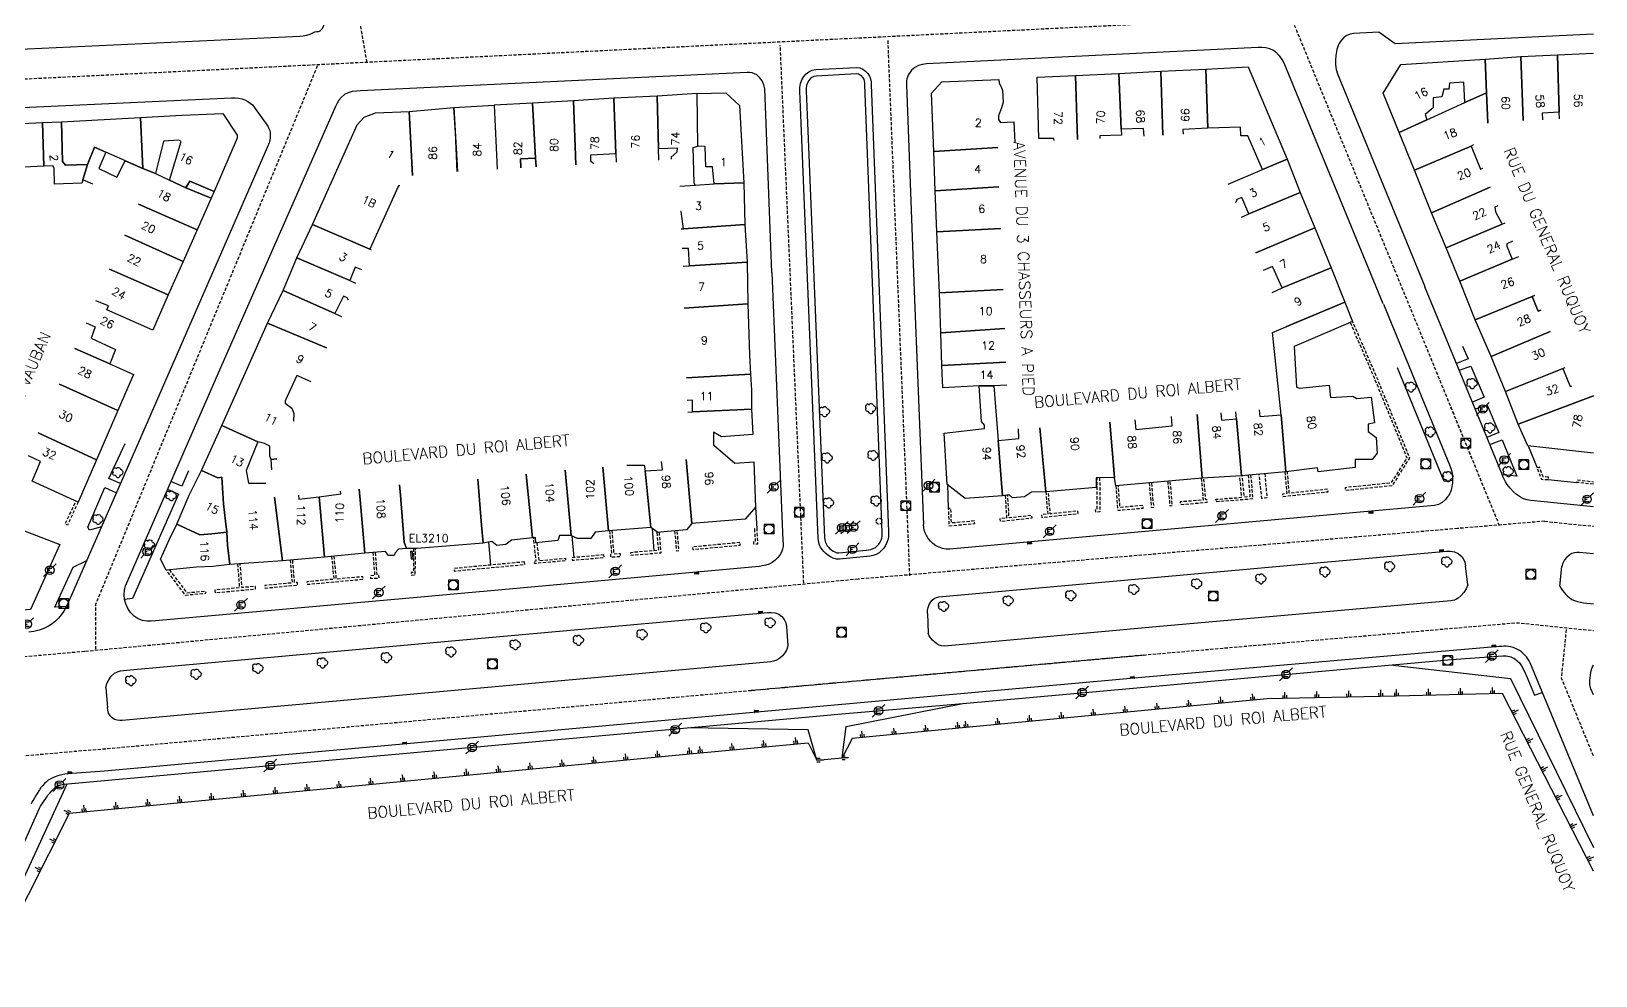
# Model space of a CAD drawing. Header units: millimetres. Extents: x 80000 to 81001, y 143000 to 144000.
# Drawn here: x 80756 to 81000.4, y 143713.7 to 143861.3 of the extents above; entities that cross this region are included whole.
import ezdxf
from ezdxf.enums import TextEntityAlignment as Align

# ---------------------------------------------------------------- set-up
doc = ezdxf.new("R2010")
doc.units = ezdxf.units.MM
doc.linetypes.add('DASHED', pattern=[0.75, 0.5, -0.25])
doc.layers.get('0').update_dxf_attribs({"linetype": 'CONTINUOUS'})
for name, color, linetype in [('W0001', 6, 'DASHED'), ('W0008', 7, 'CONTINUOUS'), ('W0100', 7, 'CONTINUOUS'), ('W0112', 1, 'DASHED'), ('W0211', 2, 'CONTINUOUS'), ('W0300', 7, 'CONTINUOUS'), ('W0302', 3, 'CONTINUOUS'), ('W0322', 7, 'CONTINUOUS'), ('W0400', 7, 'CONTINUOUS'), ('W0420', 7, 'CONTINUOUS'), ('W0471', 7, 'CONTINUOUS'), ('W0984', 7, 'CONTINUOUS'), ('W0989', 7, 'CONTINUOUS'), ('W0991', 7, 'CONTINUOUS')]:
    doc.layers.add(name, color=color, linetype=linetype)
doc.styles.get("Standard").update_dxf_attribs({"font": 'romans.shx', "width": 0.85})

# ---------------------------------------------------------------- blocks, each defined once
blk = doc.blocks.new('t211o')
at = {"color": 0, "linetype": 'Continuous'}
for p, q in [((-0.29, 0.5), (-0.29, 0)), ((0, 1), (0, 0)), ((0.29, 0.5), (0.29, 0))]:
    blk.add_line(p, q, dxfattribs=at)
blk = doc.blocks.new('T400')
for p, q in [((-0.15, 0.3), (0.15, 0.3)), ((-0.15, -0.25), (-0.15, 0.3)), ((-0.15, 0.15), (0.15, 0.15)), ((-0.15, 0), (0.15, 0)), ((0.15, 0.3), (0.15, -0.25)), ((-0.15, -0.15), (0.15, -0.15)), ((-0.15, -0.25), (-0.15, -0.3)), ((-0.15, -0.3), (0.15, -0.3)), ((0.15, -0.3), (0.15, -0.25))]:
    blk.add_line(p, q)
blk = doc.blocks.new('T471')
for p, q in [((-0.333334, 0.333334), (-0.333334, -0.333334)), ((-0.333334, 0.333334), (0.333334, 0.333334)), ((-0.333334, 0), (0, 0)), ((0.500001, 0.500001), (1.000002, 1.000002)), ((-0.500001, -0.500001), (-1.000002, -1.000002)), ((-0.333334, -0.333334), (0.333334, -0.333334))]:
    blk.add_line(p, q)
blk.add_ellipse((0, 0), major_axis=(0.471405, 0.471405), ratio=1, start_param=5.4977871438, end_param=11.780972451)
blk = doc.blocks.new('T420')
for p, q in [((0.75, 0.75), (-0.75, 0.75)), ((-0.75, 0.75), (-0.75, -0.75)), ((0.75, 0.75), (0.75, -0.75)), ((0.75, -0.75), (-0.75, -0.75))]:
    blk.add_line(p, q)
blk.add_ellipse((0, 0), major_axis=(-0.53, 0.53), ratio=1, start_param=3.926991, end_param=10.210176)
blk = doc.blocks.new('T300')
for p, q in [((-0.8, 0.51), (-0.86, 0.34)), ((-0.86, 0.34), (-0.86, 0.17)), ((-0.86, 0.17), (-0.74, 0.06)), ((-0.69, 0.63), (-0.8, 0.51)), ((-0.8, -0.06), (-0.74, 0.06)), ((-0.74, 0.06), (-0.69, 0.11)), ((-0.57, 0.69), (-0.69, 0.63)), ((-0.46, 0.69), (-0.57, 0.69)), ((-0.29, 0.63), (-0.46, 0.69)), ((-0.29, 0.63), (-0.17, 0.74)), ((-0.23, 0.57), (-0.29, 0.63)), ((-0.17, 0.74), (-0.06, 0.8)), ((-0.06, 0.8), (0.06, 0.8)), ((0.06, 0.8), (0.23, 0.74)), ((0.23, 0.74), (0.34, 0.63)), ((0.34, 0.63), (0.4, 0.51)), ((0.46, 0.46), (0.34, 0.46)), ((0.4, 0.51), (0.4, 0.46)), ((0.57, 0.4), (0.46, 0.46)), ((0.57, 0.4), (0.69, 0.29)), ((0.69, 0.29), (0.74, 0.17)), ((0.74, 0.06), (0.69, -0.17)), ((0.74, 0.17), (0.74, 0.06)), ((-0.8, -0.17), (-0.8, -0.06)), ((-0.8, -0.23), (-0.8, -0.17)), ((-0.74, -0.34), (-0.8, -0.23)), ((-0.69, -0.4), (-0.74, -0.34)), ((-0.51, -0.46), (-0.69, -0.4)), ((-0.4, -0.46), (-0.51, -0.46)), ((-0.4, -0.46), (-0.34, -0.46)), ((-0.34, -0.46), (-0.34, -0.4)), ((-0.34, -0.51), (-0.34, -0.46)), ((-0.29, -0.63), (-0.34, -0.51)), ((-0.17, -0.74), (-0.29, -0.63)), ((-0.06, -0.8), (-0.17, -0.74)), ((0.06, -0.8), (-0.06, -0.8)), ((0.17, -0.74), (0.06, -0.8)), ((0.23, -0.69), (0.17, -0.74)), ((0.29, -0.46), (0.23, -0.46)), ((0.29, -0.63), (0.23, -0.69)), ((0.46, -0.4), (0.29, -0.46)), ((0.34, -0.51), (0.29, -0.63)), ((0.34, -0.51), (0.34, -0.46)), ((0.57, -0.34), (0.46, -0.4)), ((0.63, -0.29), (0.57, -0.34)), ((0.69, -0.17), (0.63, -0.29))]:
    blk.add_line(p, q)

msp = doc.modelspace()

# ---------------------------------------------------------------- linework, layer by layer
at = {"layer": 'W0001', "flags": 128}
for points in [[(80821.86, 143999.15), (80824.74, 143911.83), (80806.2, 143868.86), (80808.37, 143856.43)], [(80929.39, 143954.64), (80931, 143916.7), (80985.33, 143783.98)], [(80556.36, 143844.1), (80952.73, 143863.62), (81000.36, 143865.6)], [(80876.64, 143775.1), (80872.97, 143859.16)], [(80889.75, 143859.87), (80893.16, 143776.23)], [(80800.65, 143855.9), (80766, 143771.73), (80766, 143764.55)], [(80974.57, 143810.26), (80985.33, 143783.98)], [(80992.4, 143784.76), (80978.77, 143783.61)], [(80992.4, 143784.76), (81000, 143783.97)], [(80868.43, 143758.33), (80930.27, 143763.9), (80988, 143768.9), (81000, 143767.67)], [(81000, 143748.08), (80995.02, 143760.22), (80995.82, 143768.1)], [(80552.61, 143740.13), (80554.11, 143739.53), (80555.61, 143738.97), (80557.13, 143738.44), (80558.65, 143737.93), (80560.18, 143737.45), (80561.72, 143737), (80563.27, 143736.57), (80564.83, 143736.18), (80566.39, 143735.81), (80567.97, 143735.48), (80569.54, 143735.17), (80571.12, 143734.89), (80572.71, 143734.64), (80574.3, 143734.42), (80575.9, 143734.23), (80577.49, 143734.07), (80582.72, 143733.86), (80586.83, 143733.71), (80589.17, 143733.68), (80591.53, 143733.69), (80593.89, 143733.74), (80596.22, 143733.83), (80597.4, 143733.91), (80649.61, 143738.59), (80693.78, 143742.56), (80732.05, 143746.05), (80764.72, 143748.99), (80767.11, 143749.16), (80929.99, 143763.89)]]:
    msp.add_lwpolyline(points, dxfattribs=at)
at = {"layer": 'W0001'}
msp.add_lwpolyline([(80978.77, 143783.61), (80885.14, 143775.7), (80764.31, 143764.39), (80617.85, 143751.47), (80588.77, 143748.88), (80571.57, 143749.14), (80557.64, 143753.79), (80458.35, 143809.83)], dxfattribs=at)
at = {"layer": 'W0008'}
for p, q in [((80871.66, 143823.61), (80873.38, 143781.76)), ((80893.96, 143819.4), (80895.36, 143784.22)), ((80980.36, 143774.79), (80980.03, 143777.81)), ((80994.77, 143774.6), (80995.04, 143777.68)), ((80895.95, 143770.32), (80896.05, 143767.27)), ((80873.96, 143768.29), (80874.17, 143765.27)), ((80767.61, 143758.7), (80767.87, 143755.67))]:
    msp.add_line(p, q, dxfattribs=at)
for points in [[(80817.65, 143909.3), (80799.09, 143866.58), (80801.49, 143862.91), (80801.65, 143862.47), (80801.59, 143862.01), (80801.37, 143861.64), (80801.05, 143861.36), (80800.81, 143861.26), (80800.52, 143861.22), (80800.23, 143861.18), (80799.99, 143861.08), (80799.5, 143860.82), (80798.98, 143860.65), (80798.44, 143860.55), (80797.9, 143860.5), (80737.42, 143857.71)], [(81000, 143860.85), (80969.05, 143859.37), (80966.48, 143861.19), (80962.53, 143860.99), (80961.98, 143860.89), (80961.47, 143860.66), (80961.03, 143860.33), (80960.66, 143859.95), (80960.45, 143859.68), (80960.28, 143859.39), (80960.14, 143859.09), (80960.03, 143858.78), (80959.94, 143858.47), (80959.87, 143858.16), (80959.81, 143857.84), (80959.76, 143857.52), (80959.7, 143856.8), (80959.71, 143856.08), (80959.81, 143855.36), (80960.02, 143854.67), (80973.65, 143821.42)], [(80967.16, 143818.74), (80951.69, 143856.33), (80951.39, 143856.92), (80951.01, 143857.46), (80950.54, 143857.93), (80950, 143858.32), (80949.43, 143858.57), (80948.82, 143858.72), (80948.21, 143858.77), (80947.6, 143858.77), (80895.84, 143856.23), (80895.2, 143856.15), (80894.58, 143855.97), (80894, 143855.67), (80893.49, 143855.25), (80893.29, 143855.01), (80893.11, 143854.74), (80892.97, 143854.46), (80892.85, 143854.17), (80892.76, 143853.87), (80892.71, 143853.56), (80892.68, 143853.25), (80892.68, 143852.93), (80893.96, 143819.4)], [(80871.66, 143823.61), (80870.54, 143852.32), (80870.42, 143852.96), (80870.16, 143853.56), (80869.78, 143854.07), (80869.31, 143854.5), (80868.96, 143854.7), (80868.58, 143854.82), (80868.19, 143854.87), (80867.8, 143854.88), (80807.42, 143852.04), (80806.77, 143851.99), (80806.12, 143851.9), (80805.47, 143851.72), (80804.88, 143851.42), (80804.41, 143851.04), (80804.03, 143850.58), (80803.73, 143850.08), (80803.47, 143849.55), (80785.14, 143807.91), (80770.7, 143774.71)], [(80889.87, 143783.16), (80889.9, 143782.72), (80889.87, 143782.28), (80889.78, 143781.84), (80889.64, 143781.42), (80889.42, 143780.97), (80889.14, 143780.55), (80888.8, 143780.17), (80888.41, 143779.84), (80887.97, 143779.58), (80887.48, 143779.4), (80886.98, 143779.28), (80886.48, 143779.22), (80882.23, 143778.83), (80881.73, 143778.84), (80881.26, 143778.98), (80880.83, 143779.18), (80880.42, 143779.43), (80880.08, 143779.7), (80879.77, 143780.01), (80879.5, 143780.35), (80879.28, 143780.72), (80879.12, 143781.04), (80879.01, 143781.38), (80878.93, 143781.73), (80878.89, 143782.09), (80876.24, 143846.97), (80876.03, 143851.97), (80876.04, 143852.56), (80876.13, 143853.16), (80876.33, 143853.73), (80876.64, 143854.26), (80877.01, 143854.66), (80877.45, 143855), (80877.96, 143855.23), (80878.51, 143855.33), (80884.85, 143855.65), (80885.38, 143855.6), (80885.87, 143855.4), (80886.29, 143855.11), (80886.65, 143854.75), (80886.92, 143854.33), (80887.08, 143853.87), (80887.16, 143853.4), (80887.19, 143852.93), (80888.05, 143830.16), (80889.87, 143783.16)], [(80742.09, 143848.85), (80787.25, 143850.93), (80787.8, 143850.93), (80788.35, 143850.87), (80788.89, 143850.75), (80789.41, 143850.56), (80789.8, 143850.36), (80790.17, 143850.11), (80790.5, 143849.82), (80790.79, 143849.48), (80792.91, 143846.47), (80793.09, 143846.15), (80793.21, 143845.82), (80793.28, 143845.47), (80793.31, 143845.11), (80793.31, 143844.86), (80793.28, 143844.61), (80793.24, 143844.36), (80793.18, 143844.11), (80793.11, 143843.87), (80793.02, 143843.64), (80792.93, 143843.4), (80792.84, 143843.17), (80773.4, 143798.61), (80762.03, 143772.71), (80761.73, 143772.04), (80761.42, 143771.37), (80761.06, 143770.72), (80760.64, 143770.11), (80760.22, 143769.6), (80759.75, 143769.13), (80759.24, 143768.7), (80758.68, 143768.33), (80757.94, 143767.98), (80757.18, 143767.71), (80756.39, 143767.53), (80755.59, 143767.42)], [(81000, 143786.98), (80990.73, 143787.93), (80990.18, 143788), (80989.63, 143788.11), (80989.1, 143788.27), (80988.59, 143788.51), (80987.99, 143788.92), (80987.45, 143789.4), (80986.97, 143789.93), (80986.53, 143790.5), (80986.27, 143790.9), (80986.05, 143791.33), (80985.87, 143791.77), (80985.69, 143792.2), (80973.67, 143821.41)], [(80967.19, 143818.7), (80977.52, 143793.56), (80977.76, 143792.88), (80977.92, 143792.19), (80977.99, 143791.48), (80977.98, 143790.76), (80977.95, 143790.47), (80977.9, 143790.18), (80977.84, 143789.89), (80977.76, 143789.61), (80977.66, 143789.33), (80977.54, 143789.06), (80977.39, 143788.8), (80977.22, 143788.56), (80976.82, 143788.1), (80976.36, 143787.68), (80975.8, 143787.36), (80975.17, 143787.2), (80936.92, 143783.77), (80899.46, 143780.4), (80898.88, 143780.4), (80898.32, 143780.5), (80897.78, 143780.68), (80897.27, 143780.93), (80896.82, 143781.25), (80896.42, 143781.63), (80896.08, 143782.05), (80895.79, 143782.52), (80895.6, 143782.92), (80895.47, 143783.34), (80895.38, 143783.78), (80895.36, 143784.22)], [(80873.38, 143781.76), (80873.43, 143781.29), (80873.4, 143780.83), (80873.31, 143780.37), (80873.15, 143779.93), (80872.88, 143779.45), (80872.53, 143779.02), (80872.13, 143778.64), (80871.69, 143778.31), (80871.22, 143778.07), (80870.73, 143777.89), (80870.22, 143777.77), (80869.7, 143777.7), (80817.4, 143772.95), (80775.36, 143769.21), (80774.7, 143769.16), (80774.02, 143769.16), (80773.33, 143769.25), (80772.67, 143769.5), (80772.03, 143769.94), (80771.48, 143770.49), (80771.04, 143771.14), (80770.72, 143771.84), (80770.53, 143772.54), (80770.46, 143773.27), (80770.52, 143774), (80770.7, 143774.71)], [(80895.95, 143770.32), (80895.96, 143770.8), (80896.05, 143771.28), (80896.22, 143771.73), (80896.48, 143772.15), (80896.72, 143772.43), (80897.01, 143772.68), (80897.36, 143772.86), (80897.74, 143772.95), (80937.09, 143776.48), (80976.49, 143780.03), (80977.07, 143780.07), (80977.67, 143780.08), (80978.28, 143779.98), (80978.85, 143779.73), (80979.3, 143779.36), (80979.66, 143778.91), (80979.9, 143778.38), (80980.03, 143777.81)], [(81000, 143779.64), (80997.82, 143779.87), (80997.42, 143779.88), (80997.03, 143779.82), (80996.65, 143779.7), (80996.3, 143779.51), (80995.87, 143779.14), (80995.5, 143778.71), (80995.23, 143778.22), (80995.04, 143777.68)], [(80980.36, 143774.79), (80980.11, 143774.19), (80979.77, 143773.64), (80979.36, 143773.15), (80978.87, 143772.72), (80978.6, 143772.55), (80978.32, 143772.43), (80978.01, 143772.35), (80977.71, 143772.31), (80932.86, 143768.34), (80898.61, 143765.24), (80898.18, 143765.27), (80897.78, 143765.41), (80897.42, 143765.61), (80897.1, 143765.85), (80896.76, 143766.15), (80896.47, 143766.49), (80896.23, 143766.86), (80896.05, 143767.27)], [(80994.77, 143774.6), (80994.96, 143774.25), (80995.17, 143773.92), (80995.41, 143773.6), (80995.67, 143773.31), (80995.97, 143773.02), (80996.3, 143772.76), (80996.65, 143772.54), (80997.02, 143772.35), (80997.49, 143772.19), (80997.97, 143772.08), (80998.46, 143772.02), (80998.95, 143771.97), (81000, 143771.86)], [(80767.61, 143758.7), (80767.78, 143759.37), (80768.07, 143759.99), (80768.47, 143760.54), (80768.98, 143761), (80769.41, 143761.24), (80769.88, 143761.37), (80770.36, 143761.42), (80770.82, 143761.46), (80833.23, 143767.08), (80870.43, 143770.42), (80870.99, 143770.47), (80871.57, 143770.51), (80872.18, 143770.45), (80872.75, 143770.22), (80873.21, 143769.86), (80873.58, 143769.4), (80873.83, 143768.87), (80873.96, 143768.29)], [(80874.17, 143765.27), (80873.98, 143764.71), (80873.7, 143764.18), (80873.33, 143763.72), (80872.89, 143763.33), (80872.43, 143763.06), (80871.93, 143762.89), (80871.42, 143762.8), (80870.91, 143762.74), (80829.56, 143759), (80770.19, 143753.63), (80769.79, 143753.62), (80769.38, 143753.66), (80768.98, 143753.79), (80768.62, 143754.01), (80768.29, 143754.35), (80768.05, 143754.76), (80767.91, 143755.21), (80767.87, 143755.67)]]:
    msp.add_lwpolyline(points, dxfattribs=at)
at = {"layer": 'W0008', "flags": 128}
for points in [[(80979.57, 143812.12), (80980.44, 143810.13), (80978.62, 143809.38)], [(80977.99, 143791.12), (80976.66, 143790.95), (80969.41, 143808.71)], [(80979.03, 143808.38), (80980.86, 143808.98), (80982.94, 143804.14), (80981.09, 143803.38)], [(80981.53, 143802.31), (80983.41, 143802.9), (80985.24, 143798.63), (80983.36, 143797.86)], [(80769.9, 143790.63), (80768.06, 143791.41), (80770.61, 143796.92)], [(80983.83, 143796.73), (80985.72, 143797.46), (80988.01, 143791.8), (80985.77, 143792)], [(80989.79, 143796.54), (80991.19, 143793.08)], [(80780.53, 143792.63), (80779.49, 143790.26), (80777.77, 143790.96)], [(80992.95, 143791.26), (80997.43, 143790.82)], [(80766.93, 143783.88), (80765.04, 143783.35), (80764.78, 143783.83), (80767.46, 143790.01), (80769.27, 143789.21)], [(80777.24, 143789.75), (80778.94, 143788.99), (80771.79, 143772.67), (80770.53, 143772.53)], [(80899.07, 143790.53), (80899.22, 143786.73)], [(80869.34, 143783.58), (80869.15, 143787)], [(80853.28, 143780.15), (80853, 143783.6)], [(80827.75, 143777.91), (80827.45, 143781.52)], [(80840.78, 143779.08), (80840.47, 143782.47)], [(80759.63, 143771.33), (80762.52, 143777.58), (80764.63, 143778.63)], [(80761.45, 143771.43), (80759.63, 143771.33)], [(81000, 143738.73), (80990.13, 143762.63), (80989.96, 143762.96), (80989.76, 143763.27), (80989.55, 143763.56), (80989.3, 143763.84), (80989.04, 143764.09), (80988.76, 143764.32), (80988.46, 143764.53), (80988.14, 143764.71), (80987.81, 143764.87), (80987.46, 143765), (80987.11, 143765.1), (80986.75, 143765.17), (80986.39, 143765.21), (80986.02, 143765.22), (80985.66, 143765.2), (80985.29, 143765.16), (80930.58, 143760.42), (80868.74, 143754.84), (80767.39, 143745.67), (80761.64, 143745.26), (80761.19, 143745.21), (80760.74, 143745.13), (80760.14, 143744.96), (80759.54, 143744.75), (80759.22, 143744.62), (80758.91, 143744.45), (80758.62, 143744.27), (80758.35, 143744.05), (80758.04, 143743.77), (80757.75, 143743.46), (80757.48, 143743.14), (80757.24, 143742.79), (80756.78, 143742.07), (80756.34, 143741.34), (80756.12, 143740.94), (80755.93, 143740.52)], [(80754.53, 143733.82), (80757.24, 143739.89), (80757.41, 143740.2), (80758.33, 143741.59), (80758.57, 143741.92), (80758.84, 143742.25), (80759.22, 143742.69), (80759.63, 143743.11), (80759.84, 143743.28), (80760.09, 143743.4), (80760.6, 143743.55), (80761.12, 143743.65), (80800.17, 143747.18), (80878.05, 143754.24), (80881.97, 143754.62), (80901.49, 143756.28), (80977.81, 143763.13), (80985.84, 143763.71), (80986.1, 143763.72), (80986.36, 143763.71), (80986.62, 143763.68), (80986.88, 143763.62), (80987.1, 143763.56), (80987.33, 143763.47), (80987.54, 143763.36), (80987.74, 143763.24), (80988.11, 143762.95), (80988.44, 143762.61), (80988.76, 143762.18), (80989.02, 143761.7), (80989.41, 143760.88), (80989.49, 143760.69), (80990.79, 143757.57), (80991.99, 143757.99)], [(81000, 143757.62), (80999.62, 143758.55), (80999.54, 143758.77), (80999.49, 143758.99), (80999.45, 143759.22), (80999.44, 143759.45), (80999.45, 143759.87), (80999.48, 143760.3), (80999.53, 143760.72), (80999.6, 143761.14), (80999.71, 143761.58), (80999.88, 143762.01), (81000, 143762.24)]]:
    msp.add_lwpolyline(points, dxfattribs=at)
at = {"layer": 'W0100'}
msp.add_line((80751.08, 143784.71), (80760.45, 143781.1), dxfattribs=at)
for points in [[(80969.9, 143856.14), (80983.09, 143856.99), (80983.32, 143851.71), (80979.93, 143850.22), (80979.76, 143853.35), (80977.54, 143853.22), (80977.43, 143852.29), (80976.62, 143852.27), (80976.3, 143851.1), (80974.95, 143850.91), (80974.94, 143849.37), (80973.74, 143848.3), (80973.97, 143847.48), (80969.66, 143845.52), (80967.15, 143851.65), (80969.9, 143856.14)], [(80983.09, 143856.99), (80988.68, 143857.37), (80989.02, 143847.37)], [(80983.5, 143846.99), (80983.32, 143851.71), (80983.09, 143856.99)], [(80988.68, 143857.37), (80994.4, 143857.63), (80994.65, 143848.69), (80992.01, 143848.53), (80992.06, 143847.51)], [(80989.02, 143847.37), (80988.68, 143857.37)], [(80994.4, 143857.63), (81000, 143857.91)], [(80994.71, 143847.63), (80994.65, 143848.69), (80994.4, 143857.63)], [(80915.74, 143844.26), (80915.72, 143844.59), (80913.35, 143844.56), (80913.09, 143854.16), (80919.07, 143854.41)], [(80919.41, 143844.41), (80919.07, 143854.41), (80925.86, 143854.71)], [(80919.07, 143854.41), (80919.41, 143844.41)], [(80925.86, 143854.71), (80926.22, 143846.02), (80926.26, 143845.11), (80922.87, 143844.96), (80922.88, 143844.57)], [(80929.8, 143844.92), (80929.71, 143846.13), (80926.22, 143846.02), (80925.86, 143854.71), (80932.42, 143855.08)], [(80932.74, 143845.09), (80932.42, 143855.08), (80939.43, 143855.4)], [(80932.42, 143855.08), (80932.74, 143845.09)], [(80939.43, 143855.4), (80939.74, 143846.16), (80935.87, 143845.96), (80935.89, 143845.23)], [(80946.08, 143855.76), (80952.14, 143841.34), (80948.32, 143839.72), (80946, 143845), (80944.91, 143844.99), (80944.89, 143846.32), (80939.74, 143846.16), (80939.43, 143855.4), (80946.08, 143855.76)], [(80906.94, 143843.15), (80896.95, 143842.55), (80896.59, 143851.67), (80898.2, 143853.4), (80907.11, 143853.81), (80907.18, 143853.19), (80907.53, 143852.55), (80907.68, 143852.08), (80907.79, 143850.27), (80907.52, 143849.34), (80907.08, 143848.09), (80907.07, 143847.56), (80907.37, 143847.07), (80909.46, 143847.17)], [(80815, 143848.77), (80822, 143849.4), (80822.55, 143839.41)], [(80822.5, 143839.4), (80822.24, 143845.52), (80822, 143849.4), (80828.29, 143849.77), (80828.76, 143839.78)], [(80832.43, 143839.99), (80832.37, 143841.41), (80834.76, 143841.49), (80834.25, 143850.11), (80828.29, 143849.77)], [(80828.29, 143849.77), (80828.76, 143839.78)], [(80841.04, 143840.44), (80840.67, 143850.43), (80834.25, 143850.11)], [(80834.25, 143850.11), (80834.76, 143841.49), (80834.84, 143840.13)], [(80843.87, 143840.62), (80843.39, 143840.99), (80843.4, 143842.01), (80847.27, 143842.2), (80846.97, 143850.85), (80840.67, 143850.43)], [(80840.67, 143850.43), (80841.04, 143840.44)], [(80854.01, 143841.2), (80853.96, 143842.98), (80853.74, 143851.2), (80846.97, 143850.85)], [(80846.97, 143850.85), (80847.27, 143842.2), (80847.31, 143840.85)], [(80857.29, 143837.13), (80859.66, 143837.28), (80859.5, 143837.64), (80859.37, 143843.16), (80860.09, 143843.39), (80859.98, 143851.6), (80853.74, 143851.2)], [(80853.74, 143851.2), (80853.96, 143842.98), (80856.88, 143843.12), (80856.82, 143842.42), (80855.92, 143841.65), (80855.93, 143841.32)], [(80859.98, 143851.6), (80864.45, 143851.73), (80866.62, 143849.74), (80867.28, 143837.62), (80862.63, 143837.47), (80862.41, 143840.16), (80861.34, 143840.15), (80861.22, 143843.33), (80860.09, 143843.39), (80859.98, 143851.6)], [(80972.06, 143839.64), (80969.66, 143845.52), (80973.97, 143847.48), (80979.93, 143850.22), (80983.32, 143851.71), (80983.5, 143846.99)], [(80757.71, 143847.06), (80757.94, 143840.22), (80751.63, 143839.94), (80751.36, 143846.78), (80757.71, 143847.06)], [(80760.67, 143847.17), (80760.83, 143840.98), (80761.3, 143840.39), (80764.73, 143840.52), (80763.88, 143837.6), (80759.6, 143837.42), (80759.53, 143839.94), (80759.35, 143840.32), (80757.94, 143840.22), (80757.71, 143847.06), (80760.67, 143847.17)], [(80773.02, 143847.83), (80773.39, 143839.86), (80765.83, 143843.21), (80764.73, 143840.52), (80761.3, 143840.39), (80760.83, 143840.98), (80760.67, 143847.17), (80773.02, 143847.83)], [(80785.89, 143848.48), (80788.12, 143845.09), (80788.12, 143844.61), (80784.53, 143836.26), (80780.71, 143837.9), (80780.11, 143836.88), (80777.57, 143838.05), (80779.36, 143844.1), (80779.03, 143844.3), (80776.62, 143844.15), (80775.35, 143839.1), (80773.39, 143839.86), (80773.02, 143847.83), (80779.49, 143848.23), (80785.89, 143848.48)], [(80813.56, 143837.18), (80813.32, 143837.17), (80808.86, 143827.28), (80799.88, 143831.12), (80806.88, 143846.73), (80807.99, 143847.91), (80809.73, 143848.58), (80815, 143848.77), (80815.52, 143838.78)], [(80815.52, 143838.78), (80815, 143848.77)], [(80909.46, 143847.17), (80909.61, 143843.94)], [(80765.57, 143837.42), (80764.02, 143838.1), (80764.73, 143840.52), (80765.83, 143843.21), (80767.62, 143842.42), (80766.53, 143839.9), (80769.35, 143838.51), (80770.62, 143841.09), (80773.39, 143839.86), (80775.35, 143839.1), (80777.57, 143838.05), (80780.11, 143836.88), (80784.07, 143835.24), (80781.86, 143830.3)], [(80907.14, 143837.02), (80897.15, 143836.38), (80896.95, 143842.55), (80906.94, 143843.15)], [(80981.26, 143843.56), (80980.89, 143843.38), (80972.06, 143839.64)], [(80974.69, 143832.96), (80972.06, 143839.64), (80980.89, 143843.38), (80982.36, 143839.77), (80982.7, 143839.92)], [(80834.84, 143840.13), (80834.76, 143841.49), (80832.37, 143841.41), (80832.43, 143839.99)], [(80942.93, 143837.44), (80948.32, 143839.72), (80952.14, 143841.34), (80954.21, 143836.14)], [(80784.53, 143836.26), (80784.07, 143835.24), (80780.11, 143836.88), (80780.71, 143837.9), (80784.53, 143836.26)], [(80857.29, 143837.13), (80859.66, 143837.28), (80862.63, 143837.47), (80867.28, 143837.62), (80867.45, 143831.11), (80857.84, 143830.46), (80857.51, 143833.17), (80857.39, 143833.16)], [(80907.43, 143830.48), (80897.44, 143830), (80897.15, 143836.38), (80907.14, 143837.02)], [(80954.21, 143836.14), (80946.15, 143832.77), (80945.08, 143835.37), (80944.28, 143835.06), (80944.13, 143834.57), (80944.08, 143834.55)], [(80945, 143832.25), (80946.15, 143832.77), (80954.21, 143836.14), (80956.46, 143830.63)], [(80977.02, 143827.46), (80974.69, 143832.96), (80983.86, 143836.97)], [(80983.86, 143836.97), (80974.69, 143832.96)], [(80772.7, 143834.29), (80781.86, 143830.3), (80779.68, 143825.37)], [(80781.86, 143830.3), (80772.7, 143834.29)], [(80985.08, 143834.07), (80984.59, 143833.85), (80984.68, 143833.1), (80985.72, 143831.17), (80977.02, 143827.46)], [(80807.6, 143824.05), (80806.55, 143824.48), (80805.75, 143822.37), (80797.43, 143825.93), (80799.88, 143831.12)], [(80799.88, 143831.12), (80808.86, 143827.28), (80809.07, 143827.18)], [(80857.47, 143830.45), (80857.84, 143830.46), (80867.45, 143831.11), (80867.78, 143825.25), (80858.77, 143824.68), (80858.63, 143827.39), (80857.65, 143827.36)], [(80907.81, 143820.96), (80897.82, 143820.43), (80897.44, 143830), (80907.43, 143830.48)], [(80947.27, 143826.7), (80956.46, 143830.63), (80959.02, 143824.37)], [(80956.46, 143830.63), (80947.27, 143826.7)], [(80979.11, 143822.27), (80977.02, 143827.46), (80985.72, 143831.17), (80986.22, 143831.38)], [(80770.56, 143829.48), (80779.68, 143825.37), (80777.34, 143820.12)], [(80779.68, 143825.37), (80770.56, 143829.48)], [(80987.37, 143828.52), (80986.46, 143828.11), (80986.45, 143827.74), (80987.29, 143825.7), (80979.11, 143822.27)], [(80805.5, 143819.32), (80805.33, 143819.67), (80804.72, 143819.94), (80803.41, 143817.21), (80795.29, 143820.83), (80797.43, 143825.93)], [(80797.43, 143825.93), (80805.75, 143822.37), (80806.62, 143821.98)], [(80857.8, 143824.62), (80858.77, 143824.68), (80867.78, 143825.25), (80867.92, 143818.74), (80857.94, 143818.07)], [(80990.77, 143820.04), (80990.44, 143819.9), (80981.52, 143816.23), (80979.11, 143822.27), (80987.29, 143825.7), (80988.34, 143826.12)], [(80768.19, 143824.16), (80777.34, 143820.12), (80774.93, 143814.59)], [(80777.34, 143820.12), (80768.19, 143824.16)], [(80959.02, 143824.37), (80951.35, 143821.23), (80949.87, 143824.59), (80948.39, 143823.94)], [(80949.79, 143820.52), (80951.35, 143821.23), (80959.02, 143824.37), (80961.19, 143818.97)], [(80802.1, 143811.87), (80792.86, 143815.72), (80795.29, 143820.83)], [(80795.29, 143820.83), (80803.41, 143817.21), (80804.42, 143816.75)], [(80908.03, 143814.87), (80898.05, 143814.2), (80897.82, 143820.43), (80907.81, 143820.96)], [(80991.78, 143817.75), (80991.37, 143817.57), (80990.44, 143819.9), (80990.77, 143820.04)], [(80774.93, 143814.59), (80767.79, 143817.78), (80768.01, 143818.42), (80766.04, 143819.22)], [(80857.94, 143818.07), (80867.92, 143818.74), (80868.17, 143810.75), (80868.3, 143807.74), (80858.32, 143807.16)], [(80962.38, 143815.95), (80953.26, 143812.05), (80953.64, 143805.73), (80954.09, 143805.54), (80958.71, 143806), (80958.9, 143804.11), (80962.41, 143804.32), (80963.06, 143803.95), (80965.27, 143804.16), (80965.79, 143800.14), (80964.79, 143799.9), (80964.8, 143798.77), (80966.07, 143797.83), (80966.23, 143795.4), (80965.46, 143794.42), (80962.8, 143794.4), (80962.8, 143793.15), (80957.02, 143792.5), (80956.9, 143793.1), (80951.96, 143792.48), (80951.21, 143801.4), (80949.87, 143814.26), (80961.19, 143818.97), (80962.38, 143815.95)], [(80961.19, 143818.97), (80951.96, 143815.12)], [(80984.05, 143810.51), (80981.52, 143816.23), (80990.44, 143819.9), (80991.37, 143817.57), (80991.78, 143817.75)], [(80765.97, 143815.14), (80765.32, 143813.36), (80769.13, 143811.59), (80768.22, 143809.35), (80762.78, 143811.75)], [(80764.54, 143815.78), (80765.97, 143815.14)], [(80794.33, 143794.52), (80793.46, 143794.4), (80793.23, 143794.92), (80793.24, 143796.48), (80792.39, 143796.9), (80791.35, 143797.16), (80785.71, 143799.73), (80792.86, 143815.72), (80802.1, 143811.87)], [(80908.21, 143809.6), (80898.22, 143809.08), (80898.05, 143814.2), (80908.03, 143814.87)], [(80986.25, 143805.01), (80984.05, 143810.51), (80993.26, 143814.42)], [(80993.26, 143814.42), (80984.05, 143810.51)], [(80762.78, 143811.75), (80768.22, 143809.35), (80771.91, 143807.66)], [(80908.35, 143806.02), (80906.35, 143805.93), (80904.06, 143805.91), (80898.36, 143805.58), (80898.22, 143809.08), (80908.21, 143809.6)], [(80995.54, 143808.73), (80986.25, 143805.01)], [(80988.26, 143799.94), (80986.25, 143805.01), (80995.23, 143808.62), (80996.38, 143805.82), (80996.64, 143805.94)], [(80771.91, 143807.66), (80769.5, 143802.07), (80760.37, 143806.15)], [(80760.37, 143806.15), (80769.5, 143802.07), (80766.13, 143794.34)], [(80799.71, 143806.55), (80797.47, 143807.52), (80795.64, 143803.56), (80795.63, 143803.18), (80796.67, 143802.4), (80796.96, 143801.59), (80796.95, 143800.37)], [(80858.32, 143807.16), (80868.3, 143807.74), (80868.49, 143805.22), (80868.49, 143802.28), (80859.26, 143801.87), (80859.28, 143803.66), (80858.44, 143803.64)], [(80906.35, 143805.93), (80907.03, 143797.37), (80907.71, 143788.71), (80901.87, 143788.33), (80899.03, 143790.51), (80898.56, 143798.51), (80904.89, 143799.24), (80904.89, 143799.77), (80904.39, 143800.34), (80904.06, 143805.91), (80906.35, 143805.93)], [(80989.74, 143796.52), (80988.26, 143799.94), (81000, 143804.37)], [(81000, 143804.37), (80988.26, 143799.94)], [(80859.26, 143801.87), (80868.49, 143802.28), (80868.7, 143798.3), (80863.77, 143797.95), (80862.54, 143798.69), (80862.52, 143796.7), (80865.87, 143793.82), (80868.83, 143794.05), (80869.11, 143786.96), (80867.49, 143785.07), (80859.18, 143784.42), (80858.26, 143794.38)], [(80858.51, 143801.78), (80859.26, 143801.87)], [(80938.11, 143801.46), (80938.86, 143791.49), (80925.38, 143790.29), (80925.19, 143791.59), (80924.44, 143800.25)], [(80928.37, 143800.6), (80928.52, 143799.11), (80934.17, 143799.64), (80934.11, 143801.11)], [(80941.78, 143801.69), (80941.92, 143800.55), (80944.22, 143800.77), (80945, 143791.86), (80938.86, 143791.49), (80938.11, 143801.46)], [(80947.76, 143802.15), (80947.89, 143801.13), (80951.21, 143801.4), (80951.96, 143792.48), (80945, 143791.86), (80944.22, 143800.77), (80944.12, 143801.83)], [(80757.06, 143798.56), (80766.13, 143794.34), (80763.31, 143787.76)], [(80766.13, 143794.34), (80757.06, 143798.56)], [(80793.95, 143788.53), (80795.21, 143778.59), (80786.98, 143777.97), (80786.64, 143781.03), (80786.51, 143783.02), (80786.33, 143784.75), (80786.01, 143787.49), (80785.75, 143791.65), (80785.1, 143791.55), (80782.57, 143792.69), (80785.71, 143799.73)], [(80785.71, 143799.73), (80791.35, 143797.16), (80789.56, 143792.7), (80789.88, 143790.7), (80792.63, 143790.71)], [(80913.52, 143799.33), (80914.44, 143789.36), (80912.21, 143789.28), (80911.12, 143788.58), (80909.26, 143788.43), (80908.75, 143788.86), (80907.71, 143788.71), (80907.03, 143797.37), (80910.24, 143797.7), (80910.17, 143799.17)], [(80924.44, 143800.25), (80925.19, 143791.59), (80922.32, 143791.56), (80922.32, 143790.05), (80914.44, 143789.36), (80913.52, 143799.33)], [(81000, 143795.39), (80989.74, 143796.52)], [(80763.31, 143787.76), (80756.1, 143791.02), (80757.41, 143794.09), (80755.52, 143794.97)], [(80793.46, 143794.4), (80794.33, 143794.52)], [(80793.55, 143792.77), (80793.46, 143794.4)], [(80845.25, 143793.19), (80846.13, 143783.23), (80844.05, 143783.05), (80843.36, 143782.05), (80841.22, 143782.03), (80840.33, 143782.55), (80839.35, 143792.72)], [(80849.01, 143793.5), (80851.73, 143793.51), (80851.86, 143792.62), (80852.74, 143783.77), (80846.13, 143783.23), (80845.25, 143793.19)], [(80859.18, 143784.42), (80858.34, 143783.39), (80854.78, 143783.08), (80853.85, 143783), (80852.74, 143783.77), (80851.86, 143792.62), (80854.55, 143792.81), (80854.44, 143794.08)], [(80858.26, 143794.38), (80859.18, 143784.42)], [(80782.57, 143792.69), (80785.1, 143791.55), (80785.75, 143791.65), (80786.01, 143787.49), (80786.33, 143784.75), (80786.51, 143783.02), (80784.19, 143782.8), (80782.28, 143782.64), (80778.68, 143784.31), (80780.61, 143788.82), (80782.57, 143792.69)], [(80825.74, 143791.32), (80826.28, 143784.13), (80826.56, 143781.35), (80816.24, 143780.49), (80814.56, 143780.49), (80814.24, 143781.46), (80813.63, 143788.84), (80813.48, 143790.43)], [(80833.29, 143792.1), (80834.28, 143782.17), (80830.99, 143781.81), (80830.11, 143781.1), (80828.69, 143780.94), (80827.89, 143781.61), (80826.56, 143781.35), (80826.28, 143784.13), (80825.74, 143791.32)], [(80839.35, 143792.72), (80840.33, 143782.55), (80838.46, 143782.54), (80838.24, 143781.76), (80834.81, 143781.37), (80834.71, 143782.19), (80834.28, 143782.17), (80833.29, 143792.1)], [(80797.72, 143788.85), (80797.76, 143788.21), (80800.95, 143788.57), (80801.78, 143779.16), (80795.21, 143778.59), (80793.95, 143788.53)], [(80807.19, 143789.74), (80807.34, 143788.08), (80808.08, 143779.78), (80801.78, 143779.16), (80800.95, 143788.57), (80804.32, 143789.04)], [(80804.32, 143789.04), (80804.29, 143789.45)], [(80814.56, 143780.49), (80813.34, 143780.37), (80812.8, 143779.84), (80812.64, 143779.4), (80811.79, 143779.39), (80811.28, 143780.03), (80808.08, 143779.78), (80807.34, 143788.08), (80807.19, 143789.74)], [(80813.48, 143790.43), (80813.63, 143788.84), (80814.24, 143781.46), (80814.56, 143780.49)], [(80778.68, 143784.31), (80782.28, 143782.64), (80784.19, 143782.8), (80786.51, 143783.02), (80786.64, 143781.03), (80786.98, 143777.97), (80784.33, 143777.7), (80781.8, 143777.56), (80779.16, 143777.31), (80777.06, 143777.11), (80776.13, 143778.82), (80777.54, 143781.96), (80778.68, 143784.31)], [(80760.45, 143781.1), (80755.85, 143770.95), (80747.15, 143770.22), (80746.82, 143780.23)]]:
    msp.add_lwpolyline(points, dxfattribs=at)
at = {"layer": 'W0100', "flags": 128}
msp.add_lwpolyline([(80815.63, 143778.9), (80815.5, 143780.04), (80815.19, 143780), (80815.31, 143778.86)], close=True, dxfattribs=at)
at = {"layer": 'W0112', "flags": 128}
for points in [[(80962.01, 143815.8), (80965.71, 143807.26), (80970.86, 143794.66), (80968.39, 143790.74), (80961.21, 143790), (80961.25, 143789.6), (80968.62, 143790.36), (80971.31, 143794.63), (80966.09, 143807.41), (80962.38, 143815.95)], [(80922.86, 143791.57), (80922.91, 143786.21), (80922.27, 143786.16), (80922.24, 143786.56), (80922.5, 143786.58), (80922.46, 143791.56)], [(80930.59, 143790.75), (80930.93, 143786.92), (80931.33, 143786.95), (80930.99, 143790.79)], [(80933.49, 143791.01), (80933.83, 143787.16), (80934.23, 143787.2), (80933.89, 143791.05)], [(80938.74, 143791.48), (80939.04, 143788.06), (80935.45, 143787.77), (80935.48, 143787.37), (80939.67, 143787.71), (80939.63, 143788.11), (80939.44, 143788.09), (80939.14, 143791.52)], [(80946.45, 143791.99), (80946.78, 143788.23), (80941.06, 143787.78), (80941.03, 143788.18), (80945.05, 143788.49), (80944.76, 143791.84)], [(80946.05, 143791.96), (80946.35, 143788.6), (80945.45, 143788.53), (80945.15, 143791.88)], [(80948.65, 143792.19), (80948.99, 143788.41), (80948.19, 143788.32), (80947.79, 143792.11)], [(80951.79, 143792.47), (80952.1, 143789.08), (80951.43, 143789.01), (80951.47, 143788.62), (80958.54, 143789.36), (80958.5, 143789.76), (80952.49, 143789.13), (80952.19, 143792.51)], [(81000, 143790.53), (80997.43, 143790.82), (80997.47, 143791.21), (81000, 143790.93)], [(80908.1, 143788.74), (80908.33, 143785.24), (80907.27, 143785.13), (80907.31, 143784.74), (80912.3, 143785.26), (80912.25, 143785.66), (80908.72, 143785.29), (80908.5, 143788.76)], [(80914.44, 143789.36), (80914.75, 143785.86), (80913.8, 143785.76), (80913.84, 143785.36), (80919.5, 143785.95), (80919.45, 143786.35), (80915.15, 143785.9), (80914.84, 143789.39)], [(80925.38, 143790.29), (80925.69, 143786.47), (80929.66, 143786.81), (80929.63, 143787.2), (80926.05, 143786.91), (80925.78, 143790.32)], [(80763.31, 143787.76), (80761.64, 143784.15), (80761.28, 143784.32), (80762.95, 143787.93)], [(80834.94, 143781.39), (80835.24, 143778.59), (80839.42, 143778.98), (80839.46, 143778.58), (80834.58, 143778.13), (80834.55, 143778.53), (80834.84, 143778.55), (80834.45, 143782.18)], [(80846.31, 143783.25), (80846.61, 143779.56), (80846.43, 143779.55), (80846.46, 143779.15), (80848.02, 143779.27), (80847.99, 143779.67), (80847.01, 143779.6), (80846.71, 143783.28)], [(80853.68, 143782.98), (80853.93, 143780.21), (80849.59, 143779.84), (80849.62, 143779.44), (80854.36, 143779.84), (80854.08, 143783.02)], [(80856.47, 143783.23), (80856.74, 143780.14), (80857.14, 143780.18), (80856.87, 143783.26)], [(80796.41, 143778.7), (80796.71, 143775.11), (80792.44, 143774.71), (80792.48, 143774.31), (80797.57, 143774.79), (80797.54, 143775.19), (80797.11, 143775.15), (80796.8, 143778.73)], [(80802.88, 143779.27), (80803.23, 143775.68), (80799, 143775.3), (80799.04, 143774.9), (80807.82, 143775.69), (80807.78, 143776.08), (80803.63, 143775.71), (80803.28, 143779.31)], [(80809.33, 143779.88), (80809.61, 143776.26), (80808.96, 143776.23), (80808.98, 143775.83), (80810.3, 143775.89), (80810.28, 143776.29), (80810.01, 143776.28), (80809.73, 143779.91)], [(80815.67, 143780.49), (80815.66, 143776.76), (80815.3, 143776.75), (80815.32, 143776.35), (80815.96, 143776.38), (80815.97, 143780.49)], [(80777.54, 143777.16), (80780.27, 143773.58), (80783.16, 143773.84), (80783.2, 143773.44), (80780.08, 143773.17), (80777.07, 143777.12), (80777.07, 143777.12)], [(80788.2, 143778.06), (80788.48, 143774.34), (80784.66, 143773.99), (80784.69, 143773.59), (80791, 143774.17), (80790.97, 143774.57), (80788.88, 143774.38), (80788.6, 143778.09)]]:
    msp.add_lwpolyline(points, dxfattribs=at)
for points in [[(80992.97, 143791.66), (80992.16, 143791.7), (80991.57, 143793.22), (80991.19, 143793.08), (80991.88, 143791.31), (80992.95, 143791.26)], [(80903.31, 143784.8), (80899.7, 143784.47), (80899.62, 143786.74), (80899.22, 143786.73), (80899.32, 143784.03), (80903.35, 143784.4)], [(80868.94, 143783.56), (80869.05, 143781.62), (80868.77, 143781.6), (80868.79, 143781.2), (80869.47, 143781.24), (80869.34, 143783.58)], [(80866.67, 143781.42), (80859.28, 143780.73), (80859.31, 143780.33), (80866.71, 143781.02)], [(80845.42, 143779.5), (80840.44, 143779.05), (80840.47, 143778.65), (80845.45, 143779.1)], [(80833.03, 143778.4), (80822.02, 143777.37), (80822.05, 143776.97), (80833.06, 143778)]]:
    msp.add_lwpolyline(points, close=True, dxfattribs=at)
msp.add_lwpolyline([(80887.96, 143784.81, -1), (80888.88, 143784.71, -1)], format="xyb", close=True, dxfattribs=at)
at = {"layer": 'W0211', "flags": 128}
for points in [[(80968.68, 143762.25), (80987.02, 143760.2), (81000, 143733.77)], [(81000, 143730.09), (80985.79, 143757.81), (80969.21, 143757.44), (80949.02, 143756.98), (80901.97, 143752.5), (80884.21, 143750.8), (80882.62, 143747.76), (80883.28, 143752.67), (80901.49, 143756.28)], [(80749.08, 143713.73), (80761.94, 143739.14), (80858.79, 143748.38), (80877.31, 143750.14), (80878.7, 143747.4), (80877.33, 143752.18), (80858.59, 143752.48)], [(80747.96, 143714.24), (80761.56, 143743.69)]]:
    msp.add_lwpolyline(points, dxfattribs=at)
at = {"layer": 'W0302'}
msp.add_polyline3d([(80888.87, 143783.07, 0), (80887.05, 143830.12, 0), (80886.19, 143852.9, 0), (80886.18, 143853.2, 0), (80886.15, 143853.51, 0), (80886.06, 143853.83, 0), (80885.89, 143854.11, 0), (80885.7, 143854.31, 0), (80885.47, 143854.49, 0), (80885.2, 143854.61, 0), (80884.9, 143854.65, 0), (80878.56, 143854.33, 0), (80878.22, 143854.27, 0), (80877.92, 143854.11, 0), (80877.65, 143853.9, 0), (80877.43, 143853.65, 0), (80877.21, 143853.27, 0), (80877.08, 143852.86, 0), (80877.03, 143852.43, 0), (80877.03, 143852.01, 0), (80877.24, 143847.01, 0), (80879.89, 143782.14, 0), (80879.92, 143781.89, 0), (80879.97, 143781.65, 0), (80880.05, 143781.42, 0), (80880.16, 143781.2, 0), (80880.32, 143780.93, 0), (80880.51, 143780.68, 0), (80880.72, 143780.46, 0), (80880.97, 143780.27, 0), (80881.23, 143780.1, 0), (80881.51, 143779.95, 0), (80881.81, 143779.84, 0), (80882.14, 143779.82, 0), (80886.39, 143780.21, 0), (80886.76, 143780.26, 0), (80887.14, 143780.34, 0), (80887.5, 143780.47, 0), (80887.84, 143780.66, 0), (80888.12, 143780.9, 0), (80888.36, 143781.17, 0), (80888.56, 143781.48, 0), (80888.72, 143781.81, 0), (80888.82, 143782.11, 0), (80888.88, 143782.43, 0), (80888.9, 143782.75, 0), (80888.87, 143783.07, 0)], dxfattribs=at)
at = {"layer": 'W0322', "flags": 128}
msp.add_lwpolyline([(80878.7, 143747.4), (80882.62, 143747.76)], dxfattribs=at)

# ---------------------------------------------------------------- block references
at = {"layer": 'W0211'}
for p, rotation in [((80936.81, 143755.82), 5.448012693286731), ((80941.79, 143756.29), 5.448012693203146), ((80946.77, 143756.77), 5.448012693162714), ((80951.76, 143757.05), 1.287765598827605), ((80956.76, 143757.16), 1.287765598791797), ((80961.75, 143757.27), 1.287765598752918), ((80966.75, 143757.38), 1.287765598903206), ((80969.21, 143757.44), 1.287765598856388), ((80974.21, 143757.55), 1.287765598848818), ((80979.21, 143757.66), 1.287765598838271), ((80984.21, 143757.78), 1.287765598822559), ((80911.93, 143753.45), 5.448012693075325), ((80916.9, 143753.92), 5.448012693258373), ((80921.88, 143754.4), 5.448012693177128), ((80926.86, 143754.87), 5.448012693137754), ((80931.84, 143755.34), 5.448012693097755), ((80987.35, 143754.76), 297.1469293448992), ((80885.77, 143750.95), 5.448012693013649), ((80890.74, 143751.43), 5.448012693182522), ((80895.72, 143751.9), 5.448012693087718), ((80900.7, 143752.38), 5.448012693200423), ((80901.97, 143752.5), 5.448012693152677), ((80906.95, 143752.97), 5.448012693114294), ((80858.79, 143748.38), 5.448012693113199), ((80860.46, 143748.54), 5.448012693016108), ((80865.44, 143749.01), 5.448012693036955), ((80870.41, 143749.49), 5.448012693009844), ((80875.39, 143749.96), 5.448012693039437), ((80989.63, 143750.31), 297.1469293445225), ((80833.9, 143746), 5.448012693254267), ((80838.88, 143746.48), 5.448012693092772), ((80843.86, 143746.95), 5.448012693166557), ((80848.84, 143747.43), 5.448012693202993), ((80853.81, 143747.9), 5.448012693239823), ((80878.7, 143747.4), 270), ((80882.62, 143747.76), 270), ((80809.02, 143743.63), 5.448012693196124), ((80813.99, 143744.11), 5.448012693231324), ((80818.97, 143744.58), 5.448012693110197), ((80823.95, 143745.06), 5.448012693145309), ((80828.93, 143745.53), 5.448012693180806), ((80991.91, 143745.87), 297.146929344309), ((80779.15, 143740.78), 5.448012693214863), ((80784.13, 143741.26), 5.448012693106152), ((80789.11, 143741.73), 5.448012693219436), ((80794.09, 143742.21), 5.448012693109575), ((80799.06, 143742.68), 5.448012693224157), ((80804.04, 143743.16), 5.448012693124968), ((80994.19, 143741.42), 297.14692934488), ((80761.94, 143739.14), 63.16512076637805), ((80764.22, 143739.36), 5.448012693134318), ((80769.2, 143739.83), 5.448012693210345), ((80774.18, 143740.31), 5.448012693102793), ((80996.47, 143736.97), 297.1469293448797), ((80759.68, 143734.68), 63.16512076640605), ((80999.08, 143731.87), 293.4030859882602), ((80757.43, 143730.22), 63.16512076663826)]:
    msp.add_blockref('t211o', p, dxfattribs=dict(at, rotation=rotation))
at = {"layer": 'W0300'}
for p in [(80971.51, 143805.71), (80981.08, 143806.26), (80887.12, 143802.34), (80879.9, 143801.86), (80974.55, 143798.69), (80983.85, 143799.34), (80887.49, 143795.02), (80769.52, 143792.36), (80880.32, 143794.65), (80986.73, 143792.49), (80977.32, 143791.71), (80777.86, 143788.72), (80880.55, 143787.6), (80887.99, 143787.92), (80766.42, 143785.02), (80774.45, 143781.03), (80968.2, 143777.65), (80977.12, 143778.4), (80948.09, 143775.74), (80958.09, 143776.83), (80918.4, 143773.12), (80928.22, 143774.08), (80938.06, 143774.97), (80898.52, 143771.43), (80908.62, 143772.32), (80861.38, 143768.1), (80871.43, 143768.88), (80831.6, 143765.44), (80831.6, 143765.44), (80841.47, 143766.13), (80851.43, 143767.04), (80811.48, 143763.44), (80821.56, 143764.33), (80781.75, 143760.84), (80791.4, 143761.74), (80801.49, 143762.59), (80771.56, 143759.82)]:
    msp.add_blockref('T300', p, dxfattribs=at)
at = {"layer": 'W0400'}
for p, rotation in [((80965.26, 143786.16), 95.1256763259519), ((80911.89, 143781.37), 275.148089846529), ((80976.24, 143780.16), 275.085048596565), ((80859.92, 143776.66), 95.18731691734605), ((80869.87, 143770.52), 275.1295623823566), ((80984.49, 143765.24), 94.95092726449982), ((80927.97, 143760.33), 95.1522131350583), ((80869.25, 143755.04), 275.152213132297), ((80814.32, 143750.07), 95.16794163851566), ((80761.97, 143745.44), 274.0617424847983)]:
    msp.add_blockref('T400', p, dxfattribs=dict(at, rotation=rotation))
at = {"layer": 'W0420'}
for p in [(80980.03, 143796.91), (80973.78, 143793.71), (80989.12, 143793.59), (80897.02, 143790.06), (80875.92, 143786.16), (80892.55, 143787.16), (80871.21, 143783.51), (80930.24, 143784.35), (80990.21, 143776.44), (80821.88, 143774.79), (80940.6, 143773.04), (80761.04, 143771.87), (80882.54, 143767.4), (80977.22, 143762.99), (80827.99, 143762.45)]:
    msp.add_blockref('T420', p, dxfattribs=at)
at = {"layer": 'W0471'}
for p in [(80982.71, 143802.3), (80986.06, 143794.33), (80871.95, 143790.14), (80896.14, 143790.33), (80972.82, 143788.28), (80999, 143788.18), (80941.98, 143785.58), (80882.58, 143783.71), (80883.44, 143783.76), (80884.43, 143783.83), (80915.05, 143783.17), (80774.07, 143780), (80884.25, 143780.37), (80758.86, 143777.11), (80847.19, 143776.92), (80810.25, 143773.62), (80788.73, 143771.7), (80755.32, 143768.68), (80984.12, 143763.66), (80951.98, 143760.82), (80920.14, 143758), (80888.31, 143755.11), (80856.54, 143752.18), (80824.85, 143749.39), (80793.3, 143746.57), (80760.36, 143743.53)]:
    msp.add_blockref('T471', p, dxfattribs=at)

# ---------------------------------------------------------------- texts
at = {"layer": 'W0984'}
msp.add_text('EL3210', height=1.25, dxfattribs=at).set_placement((80818.05, 143782.1), align=Align.MIDDLE)
at = {"layer": 'W0989'}
for s, rotation, p in [('AVENUE DU 3 CHASSEURS A PIED', 272.1572, (80911.05, 143824.21)), ('RUE DU GENERAL RUQUOY', 292.5964, (80992.68, 143828.58)), ('RUE VAUBAN', 66.7231, (80755.34, 143807.42)), ('BOULEVARD DU ROI ALBERT', 5.1256, (80928.8, 143804.77)), ('BOULEVARD DU ROI ALBERT', 5.1256, (80823.87, 143795.97)), ('BOULEVARD DU ROI ALBERT', 5.1256, (80942.13, 143753.57)), ('RUE GENERAL RUQUOY', 292.0881, (80991.21, 143739.36)), ('RUE GENERAL RUQUOY', 292.0881, (80991.21, 143739.36)), ('BOULEVARD DU ROI ALBERT', 5.1256, (80824.65, 143740.58))]:
    msp.add_text(s, height=1.75, rotation=rotation, dxfattribs=at).set_placement(p, align=Align.MIDDLE)
at = {"layer": 'W0991'}
for s, rotation, p in [('16', 26.5751, (80973.07, 143851.57)), ('60', 271.1985, (80986.3, 143850.11)), ('58', 275.24, (80991.66, 143850.4)), ('56', 270.7251, (80997.62, 143850.5)), ('2', 0.623, (80903.91, 143847.03)), ('72', 270.4591, (80916.37, 143847.77)), ('70', 89.3906, (80923.02, 143847.87)), ('68', 272.651, (80929.24, 143848.02)), ('66', 89.345, (80936.23, 143848.22)), ('80', 89.5755, (80837.64, 143843.53)), ('78', 89.5641, (80844, 143843.84)), ('76', 89.5375, (80850.36, 143844.07)), ('74', 89.4771, (80856.61, 143844.56)), ('1', 27.8716, (80948.3, 143844.07)), ('18', 20.9531, (80977.61, 143845.28)), ('16', 333.5002, (80780.14, 143841.42)), ('1', 330.0102, (80812.14, 143842.09)), ('86', 89.6366, (80818.68, 143842.31)), ('84', 89.6, (80825.62, 143842.8)), ('82', 89.5854, (80831.97, 143843.05)), ('2', 272.8369, (80759.51, 143841.54)), ('1', 0.7189, (80864.09, 143840.88)), ('4', 0.5573, (80903.81, 143839.8)), ('20', 21.6922, (80979.8, 143839.01)), ('18', 331.9779, (80776.68, 143835.68)), ('1B', 334.4857, (80808.73, 143834.72)), ('3', 30.7186, (80946.86, 143836.08)), ('3', 0.6181, (80860.19, 143834.03)), ('6', 0.5454, (80904.44, 143833.56)), ('22', 25.213, (80982.19, 143832.8)), ('20', 335.3083, (80774.28, 143830.67)), ('5', 21.7129, (80948.89, 143830.74)), ('5', 0.577, (80860.52, 143827.82)), ('24', 25.9078, (80984.43, 143827.59)), ('22', 333.5006, (80772.04, 143825.59)), ('3', 327.3674, (80804.69, 143826.03)), ('8', 0.5361, (80904.73, 143825.73)), ('7', 28.2446, (80951.62, 143824.98)), ('26', 19.5537, (80986.58, 143821.97)), ('24', 331.7473, (80769.66, 143820.36)), ('5', 334.4174, (80802.45, 143820.36)), ('7', 0.543, (80860.68, 143821.4)), ('10', 0.5291, (80905.06, 143817.59)), ('9', 29.9801, (80953.86, 143819.12)), ('26', 333.5007, (80767.82, 143815.79)), ('7', 331.4278, (80799.88, 143815.08)), ('28', 22.83, (80989.13, 143816.16)), ('9', 0.5032, (80861.12, 143813.01)), ('12', 0.5252, (80905.43, 143812.21)), ('9', 329.3748, (80797.97, 143810.07)), ('30', 23.7804, (80991.38, 143810.88)), ('28', 333.5007, (80764.35, 143808.01)), ('14', 0.5211, (80905.19, 143807.64)), ('32', 18.0142, (80993.55, 143805.28)), ('11', 0.4539, (80861.48, 143804.3)), ('30', 332.7065, (80761.38, 143801.19)), ('11', 331.2179, (80793.41, 143800.72)), ('80', 278.2911, (80955.98, 143800.18)), ('78', 81.0449, (80997.51, 143800.39)), ('88', 273.5136, (80927.94, 143797.11)), ('86', 272.6812, (80934.98, 143797.89)), ('84', 272.9242, (80941.16, 143798.64)), ('82', 274.7383, (80947.65, 143799.09)), ('32', 335.7438, (80758.8, 143795.32)), ('94', 270.0589, (80905.22, 143795.33)), ('92', 276.5191, (80910.56, 143795.64)), ('90', 274.0061, (80918.98, 143796.84)), ('13', 333.3137, (80788.11, 143794.21)), ('102', 89.8144, (80843.26, 143789.72)), ('100', 275.1729, (80849.33, 143790.28)), ('98', 272.9216, (80855.15, 143790.92)), ('96', 270.8751, (80861.85, 143791.43)), ('106', 275.4739, (80830.06, 143788.79)), ('104', 273.6498, (80836.97, 143789.26)), ('15', 331.9865, (80784.24, 143786.81)), ('114', 274.1412, (80790.63, 143784.99)), ('112', 271.4808, (80798.11, 143785.69)), ('110', 89.6331, (80804.14, 143786.02)), ('108', 272.8338, (80810.57, 143786.76)), ('116', 273.5481, (80783.03, 143780.1))]:
    msp.add_text(s, height=1.25, rotation=rotation, dxfattribs=at).set_placement(p, align=Align.MIDDLE)

doc.saveas('drawing.dxf')
